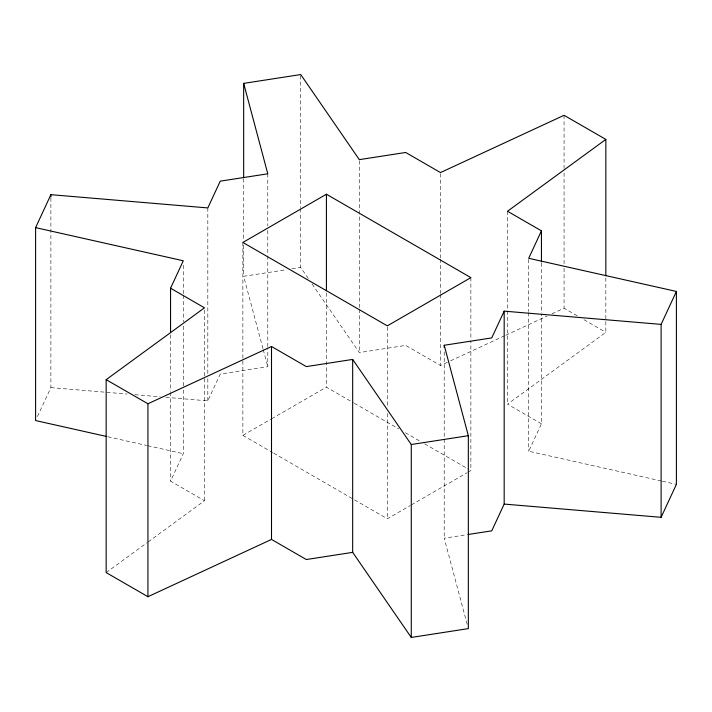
<?xml version="1.0" encoding="UTF-8"?>
<svg xmlns="http://www.w3.org/2000/svg" width="712" height="712" viewBox="0 0 712 712"><rect width="100%" height="100%" fill="white"/><g stroke="black" fill="none" stroke-linecap="round" stroke-linejoin="round"><path stroke-width="0.53" stroke-dasharray="3.56 2.67" d="M37.451 416.556L50.89 387.613L50.89 196.895M148.176 541.894L204.495 500.75L170.56 481.152L183.296 453.704L183.296 387.177M165.825 397.314L207.824 400.856L220.248 374.085L267.792 366.733L267.792 347.883M661.306 480.992L528.704 451.23L541.44 423.774L541.44 314.01M106.159 572.59L147.286 542.544M541.44 423.774L507.505 404.185L605.841 332.335L605.841 276.897M242.872 242.454L242.872 435.379L270.72 419.306M271.681 418.754L326.416 387.15L353.375 402.716M354.585 499.877L387.328 518.781L410.37 505.476M411.331 504.924L467.028 472.768M467.989 472.216L470.872 470.552L470.872 340.825M312.07 283.954L359.329 352.573L405.689 345.4L440.497 365.496L449.539 361.304M450.545 360.842L504.79 335.699M505.796 335.227L546.985 316.137M552.014 313.814L564.064 308.225L577.361 315.897M262.968 348.649L243.664 276.309L286.464 269.688M291.947 268.842L300.731 267.481L308.287 278.463M467.197 624.362L444.208 538.201L466.894 534.685M50.89 387.613L127.145 394.048M134.88 394.697L160.298 396.842M662.383 481.232L676.4 484.374M107.832 436.767L146.645 445.472M147.722 445.712L183.296 453.704M584 319.733L605.841 332.335M354.345 403.277L398.64 428.855M405.386 432.745L420.792 441.636M424.646 443.861L468.941 469.439M242.872 435.379L272.723 452.618M273.693 453.179L353.624 499.326M263.253 349.708L267.792 366.733M564.064 115.291L564.064 168.513M564.064 172.954L564.064 263.867M564.064 268.308L564.064 308.225M541.44 263.004L541.44 312.897M528.704 259.408L528.704 311.518M528.704 312.63L528.704 451.23M507.505 211.25L507.505 404.185M470.872 277.627L470.872 339.713M444.208 351.924L444.208 538.201M440.497 173.675L440.497 257.949M440.497 259.052L440.497 293.424M440.497 294.537L440.497 365.496M387.328 326.959L387.328 406.792M387.328 413.45L387.328 518.781M359.329 160.752L359.329 308.225M359.329 309.328L359.329 352.573M326.416 292.908L326.416 387.15M300.731 75.659L300.731 207.61M300.731 208.714L300.731 267.481M267.792 173.799L267.792 225.918M267.792 230.35L267.792 254.745M267.792 255.857L267.792 346.771M243.664 178.739L243.664 240.825M243.664 245.266L243.664 276.309M207.824 207.922L207.824 374.245M207.824 378.677L207.824 400.856M204.495 310.032L204.495 500.75M183.296 265.202L183.296 294.038M183.296 295.142L183.296 321.753M183.296 326.185L183.296 386.064M170.56 334.791L170.56 391.342M170.56 392.445L170.56 481.152"/><path stroke-width="1.07" d="M106.755 436.518L35.6 420.552L35.6 227.626L50.89 194.679L207.824 207.922L220.248 181.16L267.792 173.799L243.664 83.384L300.731 74.555L359.329 159.639L405.689 152.475L440.497 172.571L564.064 115.291L605.841 139.41L605.841 275.793M170.56 332.575L170.56 288.227L183.296 260.77L35.6 227.626M605.841 139.41L507.505 211.25L541.44 230.848L528.704 258.296L676.4 291.448L661.11 324.387L504.176 311.144L491.752 337.915L444.208 345.267L444.208 347.483M504.176 311.144L504.176 504.078L491.752 530.841L467.98 534.516M504.176 504.078L661.11 517.321L676.4 484.374L676.4 291.448M444.208 345.267L468.336 435.691L468.336 628.616L411.269 637.445L352.671 552.361L306.311 559.525L271.503 539.429L147.936 596.709L106.159 572.59L106.159 379.665L204.495 307.815L170.56 288.227M326.416 194.225L242.872 242.454L387.328 325.856L470.872 277.627L326.416 194.225L326.416 290.683M106.159 379.665L147.936 403.775L271.503 346.504L306.311 366.6L352.671 359.427L411.269 444.519L411.269 637.445M411.269 444.519L468.336 435.691M661.11 324.387L661.11 517.321M541.44 230.848L541.44 261.891M352.671 359.427L352.671 552.361M271.503 346.504L271.503 539.429M243.664 83.384L243.664 177.626M147.936 403.775L147.936 596.709M50.89 194.679L50.89 196.895"/></g></svg>
